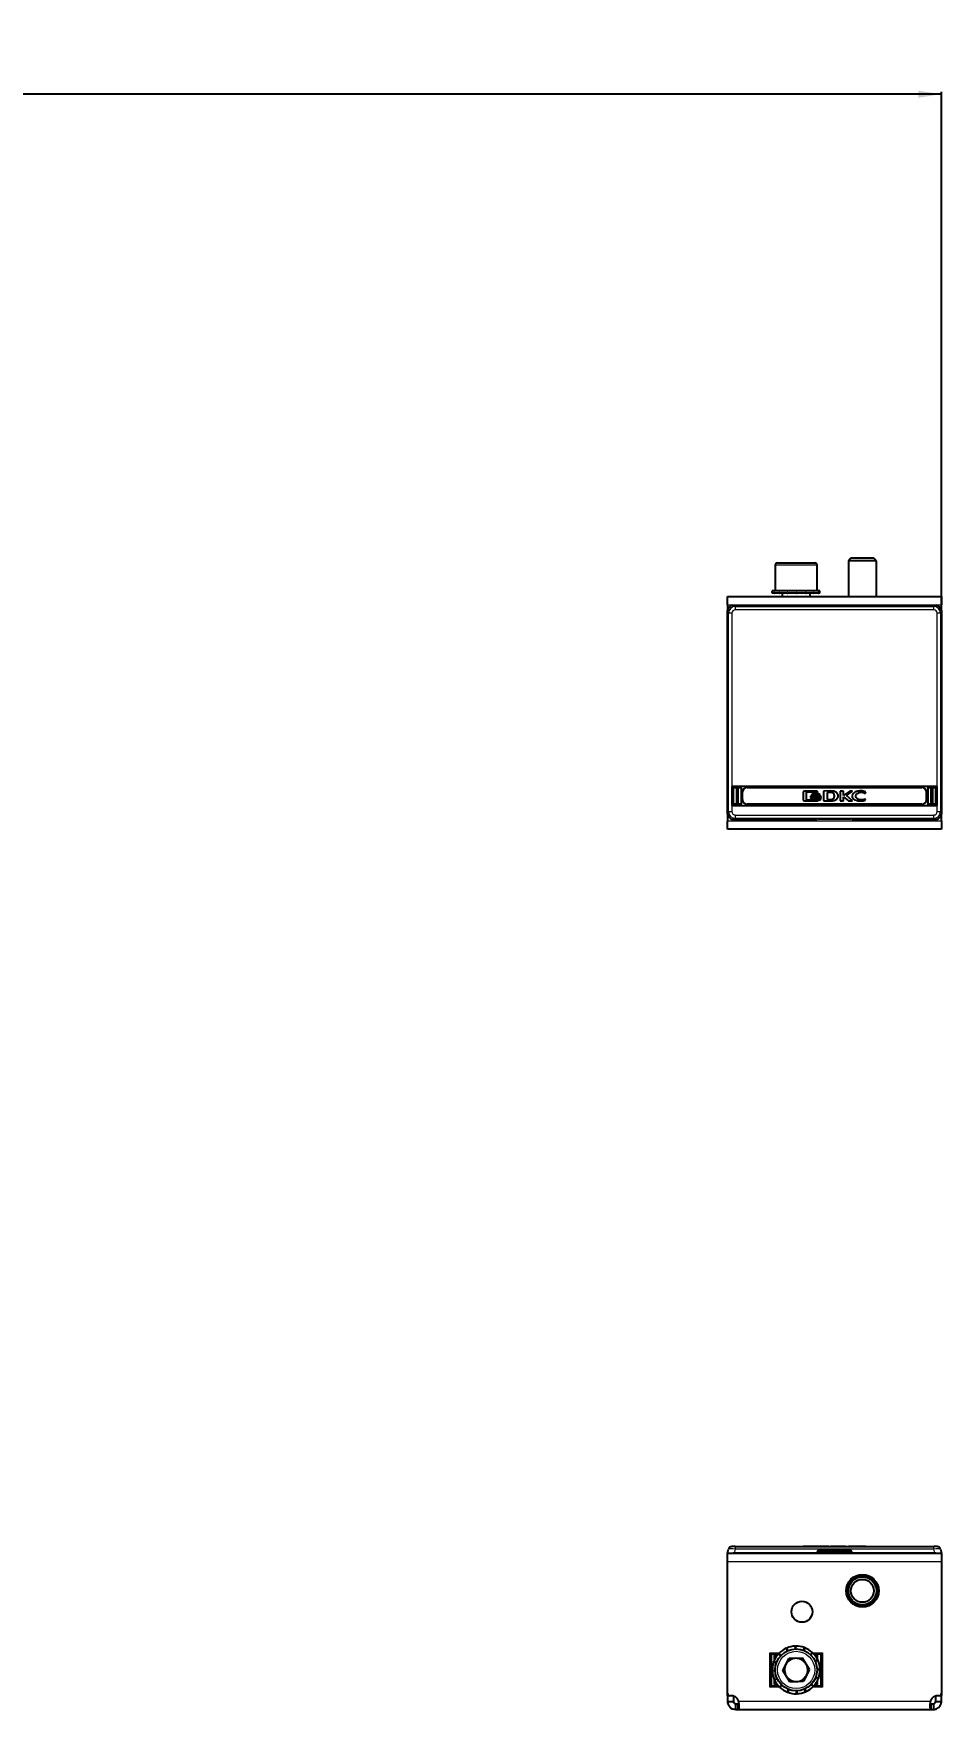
# Model space of a CAD drawing. Header units: millimetres. Extents: x -438 to 3468, y -870 to 660.
# Drawn here: x 406 to 797, y -183 to 537 of the extents above; entities that cross this region are included whole.
import ezdxf

# ---------------------------------------------------------------- set-up
doc = ezdxf.new("R2010")
doc.units = ezdxf.units.MM
doc.layers.add('FORMAT', color=7, linetype='Continuous')
doc.styles.add('SLDTEXTSTYLE0', font='TXT', dxfattribs={"width": 0.75})
doc.dimstyles.new('SLDDIMSTYLE0', dxfattribs={"dimtxt": 20, "dimasz": 10, "dimexe": 0, "dimexo": 0.0625, "dimgap": 5, "dimtad": 2, "dimdec": 1, "dimrnd": 1e-09, "dimzin": 12, "dimdsep": 46, "dimtxsty": 'SLDTEXTSTYLE0', "dimsah": 1, "dimcen": 0.09, "dimadec": 0, "dimazin": 3, "dimtfac": 1, "dimtofl": 0, "dimtmove": 0, "dimatfit": 3, "dimfxl": 0, "dimfrac": 2, "dimtolj": 1, "dimtzin": 12, "dimarcsym": 0})

# ---------------------------------------------------------------- blocks, each defined once
blk = doc.blocks.new('_D_3')
at = {"layer": 'FORMAT'}
for p, q in [((-203.42, 288.93), (-203.42, 511.86)), ((796.58, 288.93), (796.58, 511.86)), ((796.58, 510.86), (-203.42, 510.86))]:
    blk.add_line(p, q, dxfattribs=at)
for points in [[(-203.42, 510.86), (-193.42, 509.32), (-193.42, 512.4)], [(796.58, 510.86), (786.58, 512.4), (786.58, 509.32)]]:
    blk.add_solid(points, dxfattribs=at)
at = {"layer": 'FORMAT', "insert": (267.02, 536.64), "char_height": 20, "attachment_point": 1, "style": 'SLDTEXTSTYLE0'}
blk.add_mtext('1000', dxfattribs=at)

msp = doc.modelspace()

# ---------------------------------------------------------------- linework, layer by layer
at = {"color": 7, "linetype": 'Continuous', "lineweight": 25}
for p, q in [((757.65, 311.45), (756.58, 310.37)), ((756.58, 310.37), (756.58, 294.95)), ((768.58, 310.37), (756.58, 310.37)), ((767.5, 311.45), (757.65, 311.45)), ((768.58, 310.37), (767.5, 311.45)), ((768.58, 294.95), (768.58, 310.37)), ((725.08, 308.45), (725.08, 297.45)), ((726.08, 309.45), (734.52, 309.45)), ((734.52, 309.45), (742.08, 309.45)), ((743.08, 297.45), (743.08, 308.45)), ((723.83, 297.45), (723.83, 296.45)), ((723.83, 297.45), (723.83, 297.2)), ((724.65, 297.45), (723.83, 297.45)), ((723.83, 297.45), (723.83, 297.45)), ((723.83, 296.45), (723.83, 296.7)), ((724.65, 296.45), (723.83, 296.45)), ((723.83, 296.45), (723.83, 296.45)), ((724.65, 297.45), (724.75, 297.45)), ((724.65, 296.45), (724.75, 296.45)), ((724.75, 297.45), (724.75, 297.2)), ((726.9, 297.45), (724.75, 297.45)), ((724.75, 296.45), (724.75, 296.7)), ((726.9, 296.45), (724.75, 296.45)), ((726.9, 297.45), (727.08, 297.45)), ((726.9, 296.45), (727.08, 296.45)), ((727.08, 297.45), (727.08, 297.2)), ((730.25, 297.45), (727.08, 297.45)), ((727.08, 296.45), (727.08, 296.7)), ((730.25, 296.45), (727.08, 296.45)), ((728.08, 296.45), (728.08, 294.95)), ((730.25, 297.45), (730.48, 297.45)), ((730.25, 296.45), (730.48, 296.45)), ((730.48, 297.45), (730.48, 297.2)), ((734.18, 297.45), (730.48, 297.45)), ((730.48, 296.45), (730.48, 296.7)), ((734.18, 296.45), (730.48, 296.45)), ((734.18, 297.45), (734.26, 297.45)), ((734.18, 296.45), (734.34, 296.45)), ((734.34, 296.45), (734.43, 296.45)), ((734.38, 297.45), (734.43, 297.45)), ((734.43, 297.45), (734.43, 297.2)), ((738.09, 297.45), (734.43, 297.45)), ((734.43, 296.45), (734.43, 296.7)), ((738.09, 296.45), (734.43, 296.45)), ((738.09, 297.45), (738.32, 297.45)), ((738.09, 296.45), (738.32, 296.45)), ((738.32, 297.45), (738.32, 297.2)), ((741.4, 297.45), (738.32, 297.45)), ((738.32, 296.45), (738.32, 296.7)), ((741.4, 296.45), (738.32, 296.45)), ((740.08, 294.95), (740.08, 296.45)), ((741.4, 297.45), (741.57, 297.45)), ((741.4, 296.45), (741.57, 296.45)), ((741.57, 297.45), (741.57, 297.2)), ((743.59, 297.45), (741.57, 297.45)), ((741.57, 296.45), (741.57, 296.7)), ((743.59, 296.45), (741.57, 296.45)), ((743.59, 297.45), (743.68, 297.45)), ((743.59, 296.45), (743.68, 296.45)), ((743.68, 297.45), (743.68, 297.2)), ((744.33, 297.45), (743.68, 297.45)), ((743.68, 296.45), (743.68, 296.7)), ((744.33, 296.45), (743.68, 296.45)), ((744.33, 296.45), (744.33, 297.45)), ((704.58, 291.45), (704.58, 294.95)), ((704.58, 294.95), (796.58, 294.95)), ((704.58, 291.45), (704.58, 288.92)), ((704.58, 288.3), (704.58, 288.92)), ((704.58, 202.1), (704.58, 288.3)), ((706.85, 291.2), (707.48, 291.2)), ((707.48, 291.2), (743.08, 291.2)), ((743.08, 291.2), (743.08, 291.06)), ((743.58, 290.93), (757.58, 290.93)), ((758.08, 291.06), (758.08, 291.2)), ((758.08, 291.2), (793.68, 291.2)), ((793.68, 291.2), (794.3, 291.2)), ((796.58, 294.95), (796.58, 291.45)), ((796.58, 288.92), (796.58, 291.45)), ((796.58, 288.92), (796.58, 288.3)), ((796.58, 288.3), (796.58, 202.1)), ((794.68, 213.4), (706.48, 213.4)), ((706.48, 213.4), (706.48, 205.2)), ((706.98, 205.9), (706.98, 212.7)), ((707.18, 212.9), (708.28, 212.9)), ((708.48, 212.7), (708.48, 205.9)), ((708.98, 205.9), (708.98, 212.7)), ((709.18, 212.9), (710.28, 212.9)), ((710.48, 212.7), (710.48, 205.9)), ((710.98, 207.7), (710.98, 210.9)), ((712.98, 212.9), (788.18, 212.9)), ((737.15, 210.96), (737.15, 207.64)), ((742.83, 211.4), (737.59, 211.4)), ((738.56, 211.07), (742.74, 211.07)), ((738.56, 207.53), (738.56, 211.07)), ((740.3, 209.38), (740.3, 208.93)), ((742.74, 211.07), (742.74, 210.68)), ((742.74, 210.68), (743.26, 210.68)), ((743.26, 210.68), (743.26, 210.96)), ((744.75, 208.83), (744.75, 209.28)), ((748.72, 211.42), (745.9, 211.4)), ((745.9, 211.4), (745.9, 207.2)), ((748.52, 210.83), (747.48, 210.82)), ((747.48, 210.82), (747.48, 207.72)), ((753, 211.4), (753, 207.2)), ((754.49, 211.4), (753, 211.4)), ((754.49, 209.43), (754.49, 211.4)), ((757.16, 211.4), (754.49, 209.43)), ((754.51, 208.96), (756.52, 207.2)), ((754.51, 207.2), (754.51, 208.96)), ((755.76, 209.54), (758.29, 211.4)), ((758.35, 207.2), (755.76, 209.54)), ((758.29, 211.4), (757.16, 211.4)), ((763.56, 210.38), (763.75, 210.38)), ((763.75, 210.38), (764.01, 211.1)), ((790.18, 207.7), (790.18, 210.9)), ((790.68, 212.7), (790.68, 205.9)), ((790.88, 212.9), (791.98, 212.9)), ((792.18, 205.9), (792.18, 212.7)), ((792.68, 212.7), (792.68, 205.9)), ((792.88, 212.9), (793.98, 212.9)), ((794.18, 205.9), (794.18, 212.7)), ((794.68, 205.2), (794.68, 213.4)), ((704.58, 201.47), (704.58, 202.1)), ((706.48, 205.2), (794.68, 205.2)), ((708.28, 205.7), (707.18, 205.7)), ((710.28, 205.7), (709.18, 205.7)), ((788.18, 205.7), (712.98, 205.7)), ((737.59, 207.2), (742.83, 207.2)), ((741.02, 207.52), (738.56, 207.53)), ((740.3, 208.67), (740.3, 208.2)), ((744.75, 208.1), (744.75, 208.57)), ((745.9, 207.2), (748.58, 207.21)), ((747.48, 207.72), (748.43, 207.73)), ((748.58, 207.21), (748.59, 207.21)), ((748.59, 207.21), (748.61, 207.21)), ((753, 207.2), (754.51, 207.2)), ((756.52, 207.2), (758.35, 207.2)), ((763.74, 207.43), (763.93, 207.97)), ((763.93, 207.97), (763.77, 207.97)), ((791.98, 205.7), (790.88, 205.7)), ((793.98, 205.7), (792.88, 205.7)), ((796.58, 202.1), (796.58, 201.47)), ((704.58, 201.47), (704.58, 198.45)), ((704.58, 194.95), (704.58, 198.45)), ((796.58, 194.95), (704.58, 194.95)), ((707.48, 199.2), (706.85, 199.2)), ((743.08, 199.2), (707.48, 199.2)), ((743.08, 199.2), (743.08, 199.33)), ((743.58, 199.47), (757.58, 199.47)), ((758.08, 199.33), (758.08, 199.2)), ((793.68, 199.2), (758.08, 199.2)), ((794.3, 199.2), (793.68, 199.2)), ((796.58, 198.45), (796.58, 201.47)), ((796.58, 198.45), (796.58, 194.95)), ((704.58, -116.1), (705.03, -114.41)), ((707.93, -113.3), (706.48, -113.3)), ((707.93, -113.3), (793.23, -113.3)), ((737.15, -113.1), (737.15, -113.3)), ((742.81, -113.1), (742.87, -113.1)), ((742.87, -113.1), (742.87, -113.3)), ((742.87, -113.1), (744, -113.1)), ((757.58, -115.1), (743.58, -115.1)), ((744, -113.1), (744, -113.3)), ((744, -113.1), (746.66, -113.1)), ((746.66, -113.1), (746.66, -113.3)), ((746.66, -113.1), (748.15, -113.1)), ((748.15, -113.1), (748.15, -113.3)), ((748.96, -113.07), (748.96, -113.3)), ((752.43, -113.1), (755.26, -113.1)), ((755.26, -113.1), (755.26, -113.3)), ((756.4, -113.1), (756.4, -113.3)), ((756.66, -113.1), (756.66, -113.3)), ((757.89, -113.1), (757.89, -113.3)), ((758.33, -113.1), (763.57, -113.1)), ((764.01, -113.1), (764.01, -113.3)), ((794.68, -113.3), (793.23, -113.3)), ((796.13, -114.41), (796.58, -116.1)), ((704.58, -116.3), (704.58, -116.1)), ((704.58, -119.8), (704.58, -116.3)), ((796.58, -116.3), (704.58, -116.3)), ((704.58, -176.4), (704.58, -119.8)), ((743.08, -116.1), (707.48, -116.1)), ((743.08, -115.6), (743.08, -116.1)), ((743.08, -116.3), (743.08, -116.1)), ((758.08, -116.1), (758.08, -115.6)), ((793.68, -116.1), (758.08, -116.1)), ((758.08, -116.3), (758.08, -116.1)), ((796.58, -116.1), (796.58, -116.3)), ((796.58, -116.3), (796.58, -119.8)), ((796.58, -119.8), (796.58, -176.4)), ((730.32, -158.12), (729.79, -156.99)), ((730.02, -156.88), (730.43, -158.07)), ((733.73, -157.3), (733.68, -156.05)), ((733.93, -156.05), (733.86, -157.3)), ((737.2, -157.86), (737.63, -156.68)), ((737.87, -156.77), (737.32, -157.9)), ((722.73, -158.95), (723.08, -159.3)), ((723.08, -173.3), (723.08, -159.3)), ((723.08, -159.3), (726.59, -159.3)), ((723.08, -159.3), (723.43, -159.65)), ((725.64, -163.18), (724.46, -162.74)), ((724.55, -162.51), (725.68, -163.06)), ((724.83, -161.88), (724.83, -160)), ((725.99, -160), (724.83, -160)), ((727.47, -160.18), (726.56, -159.33)), ((726.73, -159.15), (727.56, -160.09)), ((727.08, -159.55), (727.08, -159.82)), ((728.31, -166.54), (730.98, -161.42)), ((736.75, -161.18), (730.98, -161.42)), ((739.85, -166.05), (736.75, -161.18)), ((740.19, -159.69), (741.04, -158.77)), ((741.22, -158.95), (740.28, -159.78)), ((745.08, -159.3), (741.57, -159.3)), ((743.33, -160), (742.16, -160)), ((742.25, -162.53), (743.39, -162.01)), ((743.49, -162.24), (742.31, -162.65)), ((743.33, -161.88), (743.33, -160)), ((744.73, -159.65), (745.08, -159.3)), ((745.08, -159.3), (745.43, -158.95)), ((745.08, -173.3), (745.08, -159.3)), ((723.83, -166.44), (725.08, -166.52)), ((725.09, -166.64), (723.84, -166.69)), ((724.67, -170.35), (725.85, -169.94)), ((725.9, -170.06), (724.77, -170.58)), ((724.83, -172.6), (724.83, -170.71)), ((724.83, -172.6), (725.99, -172.6)), ((726.93, -173.65), (727.87, -172.82)), ((731.41, -171.41), (728.31, -166.54)), ((731.41, -171.41), (737.17, -171.17)), ((739.85, -166.05), (737.17, -171.17)), ((741.43, -173.44), (740.6, -172.5)), ((740.68, -172.41), (741.6, -173.26)), ((741.08, -173.05), (741.08, -172.78)), ((742.16, -172.6), (743.33, -172.6)), ((743.6, -170.08), (742.48, -169.54)), ((742.52, -169.42), (743.69, -169.85)), ((743.07, -165.95), (744.32, -165.9)), ((744.33, -166.15), (743.08, -166.08)), ((743.33, -172.6), (743.33, -170.71)), ((704.58, -177.29), (704.58, -176.4)), ((704.58, -177.29), (704.58, -179.8)), ((704.58, -179.8), (707.08, -179.8)), ((707.08, -177.51), (707.08, -179.8)), ((722.73, -173.65), (723.08, -173.3)), ((723.08, -173.3), (723.43, -172.95)), ((726.59, -173.3), (723.08, -173.3)), ((727.96, -172.9), (727.12, -173.82)), ((730.29, -175.82), (730.84, -174.69)), ((730.96, -174.74), (730.52, -175.91)), ((734.22, -176.55), (734.3, -175.29)), ((734.43, -175.29), (734.47, -176.54)), ((738.14, -175.71), (737.73, -174.52)), ((737.84, -174.47), (738.36, -175.61)), ((741.57, -173.3), (745.08, -173.3)), ((744.73, -172.95), (745.08, -173.3)), ((745.08, -173.3), (745.43, -173.65)), ((794.08, -179.8), (794.08, -177.51)), ((794.08, -179.8), (796.58, -179.8)), ((796.58, -176.4), (796.58, -177.29)), ((796.58, -179.8), (796.58, -177.29)), ((708.08, -183.3), (708.08, -180.8)), ((708.08, -180.8), (709.17, -180.8)), ((708.08, -183.3), (709.17, -183.3)), ((709.17, -183.3), (709.17, -180.8)), ((709.17, -183.3), (791.99, -183.3)), ((791.99, -180.8), (791.99, -183.3)), ((791.99, -180.8), (793.08, -180.8)), ((791.99, -183.3), (793.08, -183.3)), ((793.08, -180.8), (793.08, -183.3))]:
    msp.add_line(p, q, dxfattribs=at)
at = {"color": 8, "linetype": 'Continuous', "lineweight": 18}
for p, q in [((734.57, 308.45), (725.08, 308.45)), ((743.08, 308.45), (734.57, 308.45)), ((704.58, 291.45), (796.58, 291.45)), ((705.03, 287.85), (704.58, 288.3)), ((707.48, 291.2), (707.93, 290.74)), ((707.93, 290.74), (707.93, 289.3)), ((707.93, 290.74), (793.23, 290.74)), ((793.23, 289.3), (707.93, 289.3)), ((793.23, 290.74), (793.68, 291.2)), ((793.23, 289.3), (793.23, 290.74)), ((796.58, 288.3), (796.13, 287.85)), ((706.48, 287.85), (705.03, 287.85)), ((705.03, 202.55), (705.03, 287.85)), ((706.48, 287.85), (706.48, 213.4)), ((794.68, 213.4), (794.68, 287.85)), ((796.13, 287.85), (794.68, 287.85)), ((796.13, 287.85), (796.13, 202.55)), ((706.98, 205.9), (706.98, 212.7)), ((706.98, 212.7), (707.08, 212.7)), ((706.98, 212.7), (706.98, 212.7)), ((707.08, 212.7), (707.08, 205.9)), ((707.18, 212.8), (707.18, 212.9)), ((707.18, 212.9), (708.28, 212.9)), ((707.18, 212.9), (707.18, 212.9)), ((708.28, 212.8), (707.18, 212.8)), ((708.28, 212.8), (708.28, 212.9)), ((708.28, 212.9), (708.28, 212.9)), ((708.38, 205.9), (708.38, 212.7)), ((708.38, 212.7), (708.48, 212.7)), ((708.48, 212.7), (708.48, 205.9)), ((708.48, 212.7), (708.48, 212.7)), ((708.98, 212.7), (709.08, 212.7)), ((708.98, 205.9), (708.98, 212.7)), ((708.98, 212.7), (708.98, 212.7)), ((709.08, 212.7), (709.08, 205.9)), ((709.18, 212.8), (709.18, 212.9)), ((709.18, 212.9), (710.28, 212.9)), ((709.18, 212.9), (709.18, 212.9)), ((710.28, 212.8), (709.18, 212.8)), ((710.28, 212.8), (710.28, 212.9)), ((710.28, 212.9), (710.28, 212.9)), ((710.38, 205.9), (710.38, 212.7)), ((710.38, 212.7), (710.48, 212.7)), ((710.48, 212.7), (710.48, 205.9)), ((710.48, 212.7), (710.48, 212.7)), ((710.98, 207.7), (710.98, 210.9)), ((711.08, 210.9), (710.98, 210.9)), ((710.98, 210.9), (710.98, 210.9)), ((711.08, 210.9), (711.08, 207.7)), ((712.98, 212.9), (788.18, 212.9)), ((712.98, 212.8), (712.98, 212.9)), ((712.98, 212.9), (712.98, 212.9)), ((788.18, 212.8), (712.98, 212.8)), ((788.18, 212.9), (788.18, 212.8)), ((788.18, 212.9), (788.18, 212.9)), ((790.08, 207.7), (790.08, 210.9)), ((790.18, 210.9), (790.08, 210.9)), ((790.18, 210.9), (790.18, 207.7)), ((790.18, 210.9), (790.18, 210.9)), ((790.68, 212.7), (790.78, 212.7)), ((790.68, 205.9), (790.68, 212.7)), ((790.68, 212.7), (790.68, 212.7)), ((790.78, 212.7), (790.78, 205.9)), ((790.88, 212.9), (790.88, 212.8)), ((790.88, 212.9), (791.98, 212.9)), ((790.88, 212.9), (790.88, 212.9)), ((791.98, 212.8), (790.88, 212.8)), ((791.98, 212.9), (791.98, 212.8)), ((791.98, 212.9), (791.98, 212.9)), ((792.08, 205.9), (792.08, 212.7)), ((792.08, 212.7), (792.18, 212.7)), ((792.18, 212.7), (792.18, 205.9)), ((792.18, 212.7), (792.18, 212.7)), ((792.68, 205.9), (792.68, 212.7)), ((792.78, 212.7), (792.68, 212.7)), ((792.68, 212.7), (792.68, 212.7)), ((792.78, 212.7), (792.78, 205.9)), ((792.88, 212.8), (792.88, 212.9)), ((792.88, 212.9), (793.98, 212.9)), ((792.88, 212.9), (792.88, 212.9)), ((793.98, 212.8), (792.88, 212.8)), ((793.98, 212.8), (793.98, 212.9)), ((793.98, 212.9), (793.98, 212.9)), ((794.08, 205.9), (794.08, 212.7)), ((794.18, 212.7), (794.08, 212.7)), ((794.18, 212.7), (794.18, 205.9)), ((794.18, 212.7), (794.18, 212.7)), ((704.58, 202.1), (705.03, 202.55)), ((705.03, 202.55), (706.48, 202.55)), ((706.48, 205.2), (706.48, 202.55)), ((706.98, 205.9), (707.08, 205.9)), ((706.98, 205.9), (706.98, 205.9)), ((707.18, 205.8), (708.28, 205.8)), ((707.18, 205.7), (707.18, 205.8)), ((708.28, 205.7), (707.18, 205.7)), ((707.18, 205.7), (707.18, 205.7)), ((708.28, 205.7), (708.28, 205.8)), ((708.28, 205.7), (708.28, 205.7)), ((708.38, 205.9), (708.48, 205.9)), ((708.48, 205.9), (708.48, 205.9)), ((708.98, 205.9), (709.08, 205.9)), ((708.98, 205.9), (708.98, 205.9)), ((709.18, 205.8), (710.28, 205.8)), ((709.18, 205.7), (709.18, 205.8)), ((710.28, 205.7), (709.18, 205.7)), ((709.18, 205.7), (709.18, 205.7)), ((710.28, 205.7), (710.28, 205.8)), ((710.28, 205.7), (710.28, 205.7)), ((710.38, 205.9), (710.48, 205.9)), ((710.48, 205.9), (710.48, 205.9)), ((711.08, 207.7), (710.98, 207.7)), ((710.98, 207.7), (710.98, 207.7)), ((712.98, 205.8), (788.18, 205.8)), ((712.98, 205.8), (712.98, 205.7)), ((788.18, 205.7), (712.98, 205.7)), ((712.98, 205.7), (712.98, 205.7)), ((788.18, 205.7), (788.18, 205.8)), ((788.18, 205.7), (788.18, 205.7)), ((790.18, 207.7), (790.08, 207.7)), ((790.18, 207.7), (790.18, 207.7)), ((790.68, 205.9), (790.78, 205.9)), ((790.68, 205.9), (790.68, 205.9)), ((790.88, 205.8), (791.98, 205.8)), ((790.88, 205.8), (790.88, 205.7)), ((791.98, 205.7), (790.88, 205.7)), ((790.88, 205.7), (790.88, 205.7)), ((791.98, 205.8), (791.98, 205.7)), ((791.98, 205.7), (791.98, 205.7)), ((792.08, 205.9), (792.18, 205.9)), ((792.18, 205.9), (792.18, 205.9)), ((792.78, 205.9), (792.68, 205.9)), ((792.68, 205.9), (792.68, 205.9)), ((792.88, 205.7), (792.88, 205.8)), ((792.88, 205.8), (793.98, 205.8)), ((793.98, 205.7), (792.88, 205.7)), ((792.88, 205.7), (792.88, 205.7)), ((793.98, 205.7), (793.98, 205.8)), ((793.98, 205.7), (793.98, 205.7)), ((794.18, 205.9), (794.08, 205.9)), ((794.18, 205.9), (794.18, 205.9)), ((794.68, 202.55), (794.68, 205.2)), ((794.68, 202.55), (796.13, 202.55)), ((796.13, 202.55), (796.58, 202.1)), ((796.58, 198.45), (704.58, 198.45)), ((707.93, 199.65), (707.48, 199.2)), ((707.93, 201.1), (793.23, 201.1)), ((707.93, 201.1), (707.93, 199.65)), ((793.23, 199.65), (707.93, 199.65)), ((793.23, 199.65), (793.23, 201.1)), ((793.68, 199.2), (793.23, 199.65)), ((707.93, -114.41), (707.48, -116.1)), ((707.93, -113.3), (707.93, -114.41)), ((793.23, -114.41), (707.93, -114.41)), ((739.26, -113.1), (739.26, -113.3)), ((743.58, -115.6), (743.58, -115.1)), ((750.07, -113.1), (750.07, -113.3)), ((752.43, -113.1), (752.43, -113.3)), ((757.58, -115.6), (757.58, -115.1)), ((758.33, -113.1), (758.33, -113.3)), ((763.57, -113.1), (763.57, -113.3)), ((793.23, -114.41), (793.23, -113.3)), ((793.68, -116.1), (793.23, -114.41)), ((796.58, -119.8), (704.58, -119.8)), ((743.58, -115.6), (743.08, -115.6)), ((743.58, -115.6), (743.58, -116.3)), ((757.58, -115.6), (743.58, -115.6)), ((757.58, -116.3), (757.58, -115.6)), ((757.58, -115.6), (758.08, -115.6)), ((722.73, -173.65), (722.73, -158.95)), ((722.73, -158.95), (726.93, -158.95)), ((726.28, -159.65), (723.43, -159.65)), ((723.43, -159.65), (723.43, -172.95)), ((740.88, -158.95), (741.22, -158.95)), ((741.22, -158.95), (745.43, -158.95)), ((744.73, -159.65), (741.88, -159.65)), ((744.73, -172.95), (744.73, -159.65)), ((745.43, -158.95), (745.43, -173.65)), ((705.14, -177.29), (704.58, -177.29)), ((791.75, -179.8), (709.41, -179.8)), ((726.93, -173.65), (722.73, -173.65)), ((723.43, -172.95), (726.28, -172.95)), ((727.27, -173.65), (726.93, -173.65)), ((745.43, -173.65), (741.22, -173.65)), ((741.88, -172.95), (744.73, -172.95)), ((796.58, -177.29), (796.02, -177.29))]:
    msp.add_line(p, q, dxfattribs=at)
at = {"color": 7, "linetype": 'Continuous', "lineweight": 25}
for centre, radius in [((762.58, -132.3), 7), ((762.58, -132.3), 6.5), ((762.58, -132.3), 6), ((762.58, -132.3), 4.93), ((736.58, -141.3), 4.5), ((734.08, -166.3), 9)]:
    msp.add_circle(centre, radius, dxfattribs=at)
at = {"color": 8, "linetype": 'Continuous', "lineweight": 18}
for centre, radius in [((762.58, -132.3), 6.25), ((734.08, -166.3), 8)]:
    msp.add_circle(centre, radius, dxfattribs=at)
at = {"color": 7, "linetype": 'Continuous', "lineweight": 25}
for centre, radius, start, end in [((726.08, 308.45), 1, 90, 180), ((742.08, 308.45), 1, 0, 90), ((707.18, 212.7), 0.2, 90, 180), ((708.28, 212.7), 0.2, 360, 90), ((709.18, 212.7), 0.2, 90, 180), ((710.28, 212.7), 0.2, 360, 90), ((712.98, 210.9), 2, 90, 180), ((788.18, 210.9), 2, 0, 90), ((790.88, 212.7), 0.2, 90, 180), ((791.98, 212.7), 0.2, 0, 90), ((792.88, 212.7), 0.2, 90, 180), ((793.98, 212.7), 0.2, 0, 90), ((707.18, 205.9), 0.2, 180, 270), ((708.28, 205.9), 0.2, 270, 360), ((709.18, 205.9), 0.2, 180, 270), ((710.28, 205.9), 0.2, 270, 360), ((712.98, 207.7), 2, 180, 270), ((788.18, 207.7), 2, 270, 0), ((790.88, 205.9), 0.2, 180, 270), ((791.98, 205.9), 0.2, 270, 0), ((792.88, 205.9), 0.2, 180, 270), ((793.98, 205.9), 0.2, 270, 0), ((706.48, -114.8), 1.5, 90, 165), ((743.58, -115.6), 0.5, 90, 180), ((757.58, -115.6), 0.5, 0, 90), ((794.68, -114.8), 1.5, 15, 90), ((734.08, -166.3), 10.25, 114.71037, 135.81447), ((734.08, -166.3), 10.25, 92.21037, 113.31447), ((734.08, -166.3), 10.25, 69.71037, 90.81447), ((734.08, -166.3), 10.25, 47.21037, 68.31447), ((734.08, -166.3), 10.25, 159.71037, 180.81447), ((734.08, -166.3), 10.25, 137.21037, 158.31447), ((734.08, -166.3), 5, 152.43345, 212.43345), ((734.08, -166.3), 5, 92.43345, 152.43345), ((734.08, -166.3), 5, 32.43345, 92.43345), ((734.08, -166.3), 5, 332.43345, 32.43345), ((734.08, -166.3), 10.25, 24.71037, 45.81447), ((734.08, -166.3), 10.25, 2.21037, 23.31447), ((734.08, -166.3), 10.25, 182.21037, 203.31447), ((734.08, -166.3), 10.25, 204.71037, 225.81447), ((734.08, -166.3), 5, 212.43345, 272.43345), ((734.08, -166.3), 5, 272.43345, 332.43345), ((734.08, -166.3), 10.25, 317.21037, 338.31447), ((734.08, -166.3), 10.25, 339.71037, 0.81447), ((705.58, -176.4), 1, 180, 276.37937), ((706.08, -180.87), 3.5, 17.82529, 96.37937), ((734.08, -166.3), 10.25, 227.21037, 248.31447), ((734.08, -166.3), 10.25, 249.71037, 270.81447), ((734.08, -166.3), 10.25, 272.21037, 293.31447), ((734.08, -166.3), 10.25, 294.71037, 315.81447), ((795.08, -180.87), 3.5, 83.62063, 162.17471), ((795.58, -176.4), 1, 263.62063, 0)]:
    msp.add_arc(centre, radius, start, end, dxfattribs=at)
at = {"color": 8, "linetype": 'Continuous', "lineweight": 18}
for centre, radius, start, end in [((707.18, 212.7), 0.198, 90, 180), ((707.18, 212.7), 0.0982, 90, 180), ((708.28, 212.7), 0.198, 360, 90), ((708.28, 212.7), 0.0982, 0, 90), ((709.18, 212.7), 0.198, 90, 180), ((709.18, 212.7), 0.0982, 90, 180), ((710.28, 212.7), 0.198, 360, 90), ((710.28, 212.7), 0.0982, 360, 90), ((712.98, 210.9), 2, 90, 180), ((712.98, 210.9), 1.9, 90, 180), ((788.18, 210.9), 2, 0, 90), ((788.18, 210.9), 1.9, 0, 90), ((790.88, 212.7), 0.198, 90, 180), ((790.88, 212.7), 0.0982, 90, 180), ((791.98, 212.7), 0.198, 0, 90), ((791.98, 212.7), 0.0982, 0, 90), ((792.88, 212.7), 0.198, 90, 180), ((792.88, 212.7), 0.0982, 90, 180), ((793.98, 212.7), 0.198, 0, 90), ((793.98, 212.7), 0.0982, 0, 90), ((707.18, 205.9), 0.198, 180, 270), ((707.18, 205.9), 0.0982, 180, 270), ((708.28, 205.9), 0.0982, 270, 360), ((708.28, 205.9), 0.198, 270, 360), ((709.18, 205.9), 0.198, 180, 270), ((709.18, 205.9), 0.0982, 180, 270), ((710.28, 205.9), 0.0982, 270, 360), ((710.28, 205.9), 0.198, 270, 360), ((712.98, 207.7), 2, 180, 270), ((712.98, 207.7), 1.9, 180, 270), ((788.18, 207.7), 1.9, 270, 0), ((788.18, 207.7), 2, 270, 0), ((790.88, 205.9), 0.198, 180, 270), ((790.88, 205.9), 0.0982, 180, 270), ((791.98, 205.9), 0.0982, 270, 0), ((791.98, 205.9), 0.198, 270, 0), ((792.88, 205.9), 0.198, 180, 270), ((792.88, 205.9), 0.0982, 180, 270), ((793.98, 205.9), 0.0982, 270, 0), ((793.98, 205.9), 0.198, 270, 0)]:
    msp.add_arc(centre, radius, start, end, dxfattribs=at)
at = {"color": 7, "linetype": 'Continuous', "lineweight": 25}
for centre, major_axis, ratio, start_param, end_param in [((707.63, 288.15), (2.27, -2.27), 0.935113, 2.575748, 3.707437), ((743.58, 291.06), (0.5, 0), 0.267949, 3.141593, 4.712389), ((757.58, 291.06), (0.5, 0), 0.267949, 4.712389, 6.283185), ((793.53, 288.15), (-2.27, -2.27), 0.935113, 2.575748, 3.707437), ((707.63, 202.25), (2.27, 2.27), 0.935113, 2.575748, 3.707437), ((743.58, 199.33), (0.5, 0), 0.267949, 1.570796, 3.141593), ((757.58, 199.33), (0.5, 0), 0.267949, 0, 1.570796), ((793.53, 202.25), (-2.27, 2.27), 0.935113, 2.575748, 3.707437), ((704.58, -127.69), (3.1, 11.57), 0.250563, 0.067037, 0.253072), ((796.58, -127.69), (-3.1, 11.57), 0.250563, 6.030113, 6.216148)]:
    msp.add_ellipse(centre, major_axis=major_axis, ratio=ratio, start_param=start_param, end_param=end_param, dxfattribs=at)
at = {"color": 8, "linetype": 'Continuous', "lineweight": 18}
for centre, major_axis, ratio, start_param, end_param in [((708.03, 287.74), (2.13, -2.13), 0.997754, 2.389713, 3.893472), ((708.03, 287.74), (1.13, -1.13), 0.935113, 2.389713, 3.893472), ((793.12, 287.74), (2.13, 2.13), 0.997754, 5.531306, 7.035065), ((793.12, 287.74), (-1.13, -1.13), 0.935113, 2.389713, 3.893472), ((708.03, 202.65), (2.13, 2.13), 0.997754, 2.389713, 3.893472), ((708.03, 202.65), (1.13, 1.13), 0.935113, 2.389713, 3.893472), ((793.12, 202.65), (-1.13, 1.13), 0.935113, 2.389713, 3.893472), ((793.12, 202.65), (-2.13, 2.13), 0.997754, 2.389713, 3.893472), ((708.03, -114.8), (3, -0.38), 0.123038, 1.621093, 3.124852), ((793.12, -114.8), (3, 0.38), 0.123038, 0.016741, 1.520499)]:
    msp.add_ellipse(centre, major_axis=major_axis, ratio=ratio, start_param=start_param, end_param=end_param, dxfattribs=at)
at = {"color": 7, "linetype": 'Continuous', "lineweight": 25}
for points, knots in [([(723.83, 297.2), (723.83, 297.24), (723.83, 297.3), (723.83, 297.38), (723.83, 297.43), (723.83, 297.45)], [0, 0, 0, 0, 0.499981, 0.749988, 1, 1, 1, 1]), ([(723.83, 296.45), (723.83, 296.47), (723.83, 296.51), (723.83, 296.59), (723.83, 296.66), (723.83, 296.7)], [0, 0, 0, 0, 0.25014, 0.50028, 1, 1, 1, 1]), ([(724.75, 297.2), (724.73, 297.24), (724.7, 297.3), (724.67, 297.38), (724.66, 297.43), (724.65, 297.45)], [0, 0, 0, 0, 0.499981, 0.749988, 1, 1, 1, 1]), ([(724.65, 296.45), (724.66, 296.47), (724.67, 296.51), (724.7, 296.59), (724.73, 296.66), (724.75, 296.7)], [0, 0, 0, 0, 0.25014, 0.50028, 1, 1, 1, 1]), ([(727.08, 297.2), (727.05, 297.24), (727.01, 297.3), (726.95, 297.38), (726.92, 297.43), (726.9, 297.45)], [0, 0, 0, 0, 0.499981, 0.749988, 1, 1, 1, 1]), ([(726.9, 296.45), (726.92, 296.47), (726.95, 296.51), (727.01, 296.59), (727.05, 296.66), (727.08, 296.7)], [0, 0, 0, 0, 0.25014, 0.50028, 1, 1, 1, 1]), ([(730.48, 297.2), (730.44, 297.24), (730.38, 297.3), (730.31, 297.38), (730.27, 297.43), (730.25, 297.45)], [0, 0, 0, 0, 0.4999808, 0.7499881, 1, 1, 1, 1]), ([(730.25, 296.45), (730.27, 296.47), (730.31, 296.51), (730.38, 296.59), (730.44, 296.66), (730.48, 296.7)], [0, 0, 0, 0, 0.25014, 0.50028, 1, 1, 1, 1]), ([(734.43, 297.2), (734.39, 297.24), (734.32, 297.3), (734.24, 297.38), (734.2, 297.43), (734.18, 297.45)], [0, 0, 0, 0, 0.499981, 0.749988, 1, 1, 1, 1]), ([(734.18, 296.45), (734.2, 296.47), (734.24, 296.51), (734.32, 296.59), (734.39, 296.66), (734.43, 296.7)], [0, 0, 0, 0, 0.25014, 0.50028, 1, 1, 1, 1]), ([(734.43, 297.2), (734.41, 297.27), (734.38, 297.4), (734.35, 297.43), (734.34, 297.45)], [0, 0, 0, 0, 0.561794, 1, 1, 1, 1]), ([(734.43, 296.7), (734.41, 296.62), (734.38, 296.49), (734.35, 296.46), (734.34, 296.45)], [0, 0, 0, 0, 0.561794, 1, 1, 1, 1]), ([(738.32, 297.2), (738.28, 297.24), (738.23, 297.3), (738.15, 297.38), (738.11, 297.43), (738.09, 297.45)], [0, 0, 0, 0, 0.499981, 0.749988, 1, 1, 1, 1]), ([(738.09, 296.45), (738.11, 296.47), (738.15, 296.51), (738.23, 296.59), (738.28, 296.66), (738.32, 296.7)], [0, 0, 0, 0, 0.25014, 0.50028, 1, 1, 1, 1]), ([(741.57, 297.2), (741.54, 297.24), (741.5, 297.3), (741.44, 297.38), (741.41, 297.43), (741.4, 297.45)], [0, 0, 0, 0, 0.4999808, 0.7499881, 1, 1, 1, 1]), ([(741.4, 296.45), (741.41, 296.47), (741.44, 296.51), (741.5, 296.59), (741.54, 296.66), (741.57, 296.7)], [0, 0, 0, 0, 0.25014, 0.50028, 1, 1, 1, 1]), ([(743.68, 297.2), (743.66, 297.24), (743.64, 297.3), (743.61, 297.38), (743.59, 297.43), (743.59, 297.45)], [0, 0, 0, 0, 0.499981, 0.749988, 1, 1, 1, 1]), ([(743.59, 296.45), (743.59, 296.47), (743.61, 296.51), (743.64, 296.59), (743.66, 296.66), (743.68, 296.7)], [0, 0, 0, 0, 0.25014, 0.50028, 1, 1, 1, 1]), ([(737.59, 211.4), (737.52, 211.39), (737.39, 211.37), (737.25, 211.26), (737.17, 211.11), (737.16, 211.01), (737.15, 210.96)], [0, 0, 0, 0, 0.281303, 0.555629, 0.773878, 1, 1, 1, 1]), ([(742.55, 208.38), (742.26, 208.4), (741.7, 208.43), (741.02, 208.67), (740.53, 208.98), (740.37, 209.26), (740.3, 209.38)], [0, 0, 0, 0, 0.341641, 0.638783, 0.834973, 1, 1, 1, 1]), ([(740.3, 208.93), (740.36, 208.83), (740.48, 208.6), (740.82, 208.34), (741.49, 208.02), (742.1, 207.97), (742.55, 207.93)], [0, 0, 0, 0, 0.13872, 0.298957, 0.48357, 1, 1, 1, 1]), ([(742.55, 210.45), (742.3, 210.43), (741.83, 210.4), (741.25, 210.17), (740.83, 209.88), (740.68, 209.63), (740.61, 209.51)], [0, 0, 0, 0, 0.32886, 0.621368, 0.822445, 1, 1, 1, 1]), ([(740.61, 209.51), (740.63, 209.48), (740.65, 209.42), (740.69, 209.36), (740.71, 209.34)], [0, 0, 0, 0, 0.556647, 1, 1, 1, 1]), ([(740.71, 209.34), (740.81, 209.46), (741.05, 209.72), (741.68, 210.03), (742.21, 210.07), (742.55, 210.1)], [0, 0, 0, 0, 0.235625, 0.507433, 1, 1, 1, 1]), ([(742.55, 209.9), (742.16, 209.86), (741.63, 209.81), (741.05, 209.5), (740.87, 209.32), (740.78, 209.24)], [0, 0, 0, 0, 0.607099, 0.813781, 1, 1, 1, 1]), ([(740.78, 209.24), (740.81, 209.21), (740.87, 209.15), (740.94, 209.1), (740.97, 209.07)], [0, 0, 0, 0, 0.548878, 1, 1, 1, 1]), ([(740.97, 209.07), (741.22, 209.23), (741.71, 209.52), (742.28, 209.55), (742.55, 209.56)], [0, 0, 0, 0, 0.521089, 1, 1, 1, 1]), ([(742.55, 209.34), (742.25, 209.33), (741.75, 209.29), (741.31, 209.07), (741.13, 208.97)], [0, 0, 0, 0, 0.5915708, 1, 1, 1, 1]), ([(741.13, 208.97), (741.19, 208.94), (741.31, 208.88), (741.44, 208.84), (741.5, 208.82)], [0, 0, 0, 0, 0.541848, 1, 1, 1, 1]), ([(741.5, 208.82), (741.69, 208.88), (742.03, 208.98), (742.39, 209), (742.55, 209)], [0, 0, 0, 0, 0.540329, 1, 1, 1, 1]), ([(744.5, 209.48), (744.45, 209.58), (744.34, 209.8), (744.04, 210.04), (743.47, 210.36), (742.94, 210.41), (742.55, 210.45)], [0, 0, 0, 0, 0.149079, 0.314363, 0.498773, 1, 1, 1, 1]), ([(742.55, 210.1), (742.78, 210.09), (743.2, 210.07), (743.74, 209.88), (744.16, 209.63), (744.33, 209.42), (744.41, 209.32)], [0, 0, 0, 0, 0.322978, 0.614423, 0.818337, 1, 1, 1, 1]), ([(744.32, 209.23), (744.21, 209.34), (743.97, 209.57), (743.36, 209.83), (742.87, 209.88), (742.55, 209.9)], [0, 0, 0, 0, 0.2395414, 0.512395, 1, 1, 1, 1]), ([(742.55, 209.56), (742.89, 209.54), (743.46, 209.5), (743.94, 209.2), (744.14, 209.07)], [0, 0, 0, 0, 0.598426, 1, 1, 1, 1]), ([(743.97, 208.97), (743.73, 209.09), (743.28, 209.31), (742.79, 209.33), (742.55, 209.34)], [0, 0, 0, 0, 0.528395, 1, 1, 1, 1]), ([(744.75, 209.28), (744.69, 209.18), (744.54, 208.98), (744.2, 208.75), (743.55, 208.46), (742.97, 208.41), (742.55, 208.38)], [0, 0, 0, 0, 0.141525, 0.3043294, 0.4895621, 1, 1, 1, 1]), ([(742.55, 209), (742.76, 208.99), (743.11, 208.98), (743.45, 208.87), (743.59, 208.82)], [0, 0, 0, 0, 0.579402, 1, 1, 1, 1]), ([(743.26, 210.96), (743.26, 211.02), (743.24, 211.15), (743.12, 211.3), (742.98, 211.38), (742.88, 211.39), (742.83, 211.4)], [0, 0, 0, 0, 0.285248, 0.560563, 0.777151, 1, 1, 1, 1]), ([(743.59, 208.82), (743.67, 208.84), (743.8, 208.89), (743.92, 208.95), (743.97, 208.97)], [0, 0, 0, 0, 0.5753959, 1, 1, 1, 1]), ([(744.14, 209.07), (744.17, 209.1), (744.24, 209.15), (744.3, 209.21), (744.32, 209.23)], [0, 0, 0, 0, 0.569699, 1, 1, 1, 1]), ([(744.41, 209.32), (744.43, 209.35), (744.46, 209.4), (744.49, 209.45), (744.5, 209.48)], [0, 0, 0, 0, 0.564632, 1, 1, 1, 1]), ([(748.43, 207.73), (748.7, 207.74), (749.21, 207.75), (749.83, 207.9), (750.19, 208.18), (750.38, 208.47), (750.5, 208.85), (750.51, 209.14), (750.52, 209.3)], [0, 0, 0, 0, 0.274676, 0.503042, 0.607381, 0.716579, 0.843412, 1, 1, 1, 1]), ([(749.17, 210.78), (749.04, 210.79), (748.82, 210.82), (748.61, 210.83), (748.52, 210.83)], [0, 0, 0, 0, 0.586635, 1, 1, 1, 1]), ([(751.09, 210.98), (750.93, 211.05), (750.57, 211.22), (749.77, 211.38), (749.14, 211.4), (748.72, 211.42)], [0, 0, 0, 0, 0.2167419, 0.4896426, 1, 1, 1, 1]), ([(750.52, 209.3), (750.51, 209.44), (750.51, 209.68), (750.44, 210), (750.31, 210.26), (750.08, 210.5), (749.68, 210.67), (749.35, 210.74), (749.17, 210.78)], [0, 0, 0, 0, 0.176808, 0.319231, 0.43938, 0.552395, 0.749205, 1, 1, 1, 1]), ([(750.36, 207.35), (750.58, 207.42), (751, 207.55), (751.53, 207.91), (751.93, 208.36), (752.17, 208.88), (752.22, 209.45), (752.06, 210.02), (751.68, 210.57), (751.3, 210.84), (751.09, 210.98)], [0, 0, 0, 0, 0.138091, 0.265455, 0.384013, 0.496103, 0.605759, 0.71979, 0.847662, 1, 1, 1, 1]), ([(761.9, 211.45), (761.4, 211.42), (760.47, 211.37), (759.24, 210.93), (758.48, 210.36), (758.13, 209.79), (758.1, 209.5), (758.08, 209.35)], [0, 0, 0, 0, 0.315674, 0.58952, 0.813199, 0.909026, 1, 1, 1, 1]), ([(758.08, 209.35), (758.1, 209.14), (758.14, 208.7), (758.51, 208.09), (759.23, 207.56), (760.39, 207.2), (761.34, 207.16), (761.88, 207.14)], [0, 0, 0, 0, 0.130532, 0.266031, 0.423997, 0.666819, 1, 1, 1, 1]), ([(759.76, 209.25), (759.78, 209.42), (759.82, 209.76), (760.12, 210.2), (760.57, 210.57), (761.19, 210.85), (761.68, 210.88), (761.93, 210.9)], [0, 0, 0, 0, 0.165415, 0.334737, 0.516014, 0.747902, 1, 1, 1, 1]), ([(761.93, 207.6), (761.61, 207.63), (761.01, 207.69), (760.29, 208.11), (759.84, 208.65), (759.78, 209.05), (759.76, 209.25)], [0, 0, 0, 0, 0.317455, 0.60205, 0.80504, 1, 1, 1, 1]), ([(764.01, 211.1), (763.64, 211.21), (762.95, 211.42), (762.23, 211.44), (761.9, 211.45)], [0, 0, 0, 0, 0.5368, 1, 1, 1, 1]), ([(761.93, 210.9), (762.27, 210.87), (762.86, 210.82), (763.35, 210.51), (763.56, 210.38)], [0, 0, 0, 0, 0.5796082, 1, 1, 1, 1]), ([(737.15, 207.64), (737.16, 207.57), (737.18, 207.44), (737.29, 207.3), (737.43, 207.21), (737.53, 207.2), (737.59, 207.2)], [0, 0, 0, 0, 0.285197, 0.560428, 0.777044, 1, 1, 1, 1]), ([(742.55, 207.67), (742.26, 207.69), (741.7, 207.72), (741.02, 207.96), (740.53, 208.27), (740.37, 208.54), (740.3, 208.67)], [0, 0, 0, 0, 0.34171, 0.638876, 0.835038, 1, 1, 1, 1]), ([(740.3, 208.2), (740.34, 208.13), (740.41, 207.97), (740.66, 207.73), (740.88, 207.6), (741.02, 207.52)], [0, 0, 0, 0, 0.244932, 0.514807, 1, 1, 1, 1]), ([(742.55, 207.93), (742.83, 207.95), (743.35, 207.98), (744.01, 208.19), (744.49, 208.47), (744.67, 208.72), (744.75, 208.83)], [0, 0, 0, 0, 0.33644, 0.632575, 0.831337, 1, 1, 1, 1]), ([(744.75, 208.57), (744.69, 208.47), (744.54, 208.26), (744.2, 208.04), (743.55, 207.74), (742.97, 207.7), (742.55, 207.67)], [0, 0, 0, 0, 0.141571, 0.304387, 0.489612, 1, 1, 1, 1]), ([(742.83, 207.2), (743.04, 207.22), (743.48, 207.27), (744.03, 207.51), (744.49, 207.77), (744.67, 208), (744.75, 208.1)], [0, 0, 0, 0, 0.289383, 0.600301, 0.822929, 1, 1, 1, 1]), ([(748.61, 207.21), (748.72, 207.21), (748.94, 207.22), (749.16, 207.23), (749.28, 207.23)], [0, 0, 0, 0, 0.486421, 1, 1, 1, 1]), ([(749.28, 207.23), (749.48, 207.24), (749.84, 207.26), (750.2, 207.32), (750.36, 207.35)], [0, 0, 0, 0, 0.55183, 1, 1, 1, 1]), ([(761.88, 207.14), (762.25, 207.16), (762.88, 207.18), (763.48, 207.36), (763.74, 207.43)], [0, 0, 0, 0, 0.577653, 1, 1, 1, 1]), ([(763.77, 207.97), (763.45, 207.85), (762.85, 207.63), (762.22, 207.61), (761.93, 207.6)], [0, 0, 0, 0, 0.547643, 1, 1, 1, 1]), ([(737.15, -113.1), (737.52, -113.1), (738.21, -113.1), (738.93, -113.1), (739.26, -113.1)], [0, 0, 0, 0, 0.5368, 1, 1, 1, 1]), ([(739.26, -113.1), (739.76, -113.1), (740.7, -113.1), (741.89, -113.1), (742.62, -113.1), (742.8, -113.1), (742.81, -113.1)], [0, 0, 0, 0, 0.381983, 0.713352, 0.984017, 1, 1, 1, 1]), ([(748.98, -113.1), (748.98, -113.1), (748.95, -113.1), (749.11, -113.1), (749.47, -113.1), (749.86, -113.1), (750.07, -113.1)], [0, 0, 0, 0, 0.061615, 0.333035, 0.637399, 1, 1, 1, 1]), ([(750.07, -113.1), (750.23, -113.1), (750.59, -113.1), (751.39, -113.1), (752.02, -113.1), (752.43, -113.1)], [0, 0, 0, 0, 0.216742, 0.489643, 1, 1, 1, 1]), ([(756.66, -113.1), (756.71, -113.1), (756.82, -113.1), (757.12, -113.1), (757.4, -113.1), (757.61, -113.1), (757.67, -113.1)], [0, 0, 0, 0, 0.255277, 0.538303, 0.854078, 1, 1, 1, 1]), ([(756.83, -113.1), (756.95, -113.1), (757.19, -113.1), (757.49, -113.1), (757.67, -113.1), (757.67, -113.1)], [0, 0, 0, 0, 0.466249, 0.997338, 1, 1, 1, 1]), ([(757.89, -113.1), (757.9, -113.1), (757.92, -113.1), (758.03, -113.1), (758.17, -113.1), (758.28, -113.1), (758.33, -113.1)], [0, 0, 0, 0, 0.2852483, 0.5605631, 0.7771515, 1, 1, 1, 1]), ([(763.57, -113.1), (763.64, -113.1), (763.76, -113.1), (763.9, -113.1), (763.99, -113.1), (764, -113.1), (764.01, -113.1)], [0, 0, 0, 0, 0.281303, 0.555629, 0.773878, 1, 1, 1, 1]), ([(729.79, -156.99), (729.83, -156.97), (729.89, -156.94), (729.96, -156.91), (730, -156.89), (730.02, -156.88)], [0, 0, 0, 0, 0.4999808, 0.7499881, 1, 1, 1, 1]), ([(733.68, -156.05), (733.72, -156.05), (733.79, -156.05), (733.87, -156.05), (733.91, -156.05), (733.93, -156.05)], [0, 0, 0, 0, 0.499981, 0.749988, 1, 1, 1, 1]), ([(737.63, -156.68), (737.67, -156.7), (737.73, -156.72), (737.81, -156.75), (737.85, -156.76), (737.87, -156.77)], [0, 0, 0, 0, 0.499981, 0.749988, 1, 1, 1, 1]), ([(724.46, -162.74), (724.48, -162.7), (724.5, -162.64), (724.53, -162.57), (724.55, -162.53), (724.55, -162.51)], [0, 0, 0, 0, 0.4999808, 0.7499881, 1, 1, 1, 1]), ([(726.56, -159.33), (726.58, -159.3), (726.63, -159.26), (726.68, -159.2), (726.71, -159.17), (726.73, -159.15)], [0, 0, 0, 0, 0.499981, 0.749988, 1, 1, 1, 1]), ([(741.04, -158.77), (741.07, -158.8), (741.12, -158.85), (741.18, -158.9), (741.21, -158.93), (741.22, -158.95)], [0, 0, 0, 0, 0.499981, 0.749988, 1, 1, 1, 1]), ([(743.39, -162.01), (743.41, -162.05), (743.43, -162.11), (743.47, -162.18), (743.48, -162.22), (743.49, -162.24)], [0, 0, 0, 0, 0.499981, 0.749988, 1, 1, 1, 1]), ([(723.84, -166.69), (723.83, -166.65), (723.83, -166.59), (723.83, -166.5), (723.83, -166.46), (723.83, -166.44)], [0, 0, 0, 0, 0.499981, 0.749988, 1, 1, 1, 1]), ([(724.77, -170.58), (724.75, -170.54), (724.72, -170.49), (724.69, -170.41), (724.67, -170.37), (724.67, -170.35)], [0, 0, 0, 0, 0.499981, 0.749988, 1, 1, 1, 1]), ([(743.69, -169.85), (743.68, -169.89), (743.66, -169.95), (743.63, -170.03), (743.61, -170.06), (743.6, -170.08)], [0, 0, 0, 0, 0.499981, 0.749988, 1, 1, 1, 1]), ([(744.32, -165.9), (744.32, -165.94), (744.32, -166.01), (744.33, -166.09), (744.33, -166.13), (744.33, -166.15)], [0, 0, 0, 0, 0.499981, 0.749988, 1, 1, 1, 1]), ([(704.58, -179.8), (704.6, -180.11), (704.65, -180.7), (705.05, -181.65), (705.76, -182.52), (706.86, -183.17), (707.66, -183.25), (708.08, -183.3)], [0, 0, 0, 0, 0.17084, 0.319217, 0.548103, 0.767822, 1, 1, 1, 1]), ([(707.08, -179.8), (707.09, -179.89), (707.1, -180.05), (707.19, -180.28), (707.31, -180.44), (707.44, -180.57), (707.58, -180.67), (707.8, -180.77), (707.96, -180.79), (708.08, -180.8)], [0, 0, 0, 0, 0.154359, 0.287283, 0.400435, 0.496544, 0.604314, 0.723151, 1, 1, 1, 1]), ([(709.17, -183.3), (709.22, -183.28), (709.32, -183.25), (709.46, -182.96), (709.57, -182.5), (709.58, -181.87), (709.56, -181.26), (709.51, -180.55), (709.44, -180.05), (709.41, -179.8)], [0, 0, 0, 0, 0.144067, 0.271276, 0.474907, 0.597997, 0.726338, 0.860245, 1, 1, 1, 1]), ([(727.12, -173.82), (727.09, -173.79), (727.04, -173.75), (726.98, -173.69), (726.95, -173.66), (726.93, -173.65)], [0, 0, 0, 0, 0.499981, 0.749988, 1, 1, 1, 1]), ([(730.52, -175.91), (730.49, -175.9), (730.43, -175.87), (730.35, -175.84), (730.31, -175.83), (730.29, -175.82)], [0, 0, 0, 0, 0.499981, 0.749988, 1, 1, 1, 1]), ([(734.47, -176.54), (734.43, -176.54), (734.37, -176.54), (734.29, -176.54), (734.24, -176.55), (734.22, -176.55)], [0, 0, 0, 0, 0.499981, 0.749988, 1, 1, 1, 1]), ([(738.36, -175.61), (738.33, -175.63), (738.27, -175.65), (738.19, -175.68), (738.15, -175.7), (738.14, -175.71)], [0, 0, 0, 0, 0.499981, 0.749988, 1, 1, 1, 1]), ([(741.6, -173.26), (741.57, -173.29), (741.53, -173.34), (741.47, -173.4), (741.44, -173.43), (741.43, -173.44)], [0, 0, 0, 0, 0.499981, 0.749988, 1, 1, 1, 1]), ([(791.75, -179.8), (791.72, -180.09), (791.66, -180.64), (791.59, -181.55), (791.57, -182.43), (791.71, -183.15), (791.89, -183.25), (791.99, -183.3)], [0, 0, 0, 0, 0.16069, 0.301312, 0.521951, 0.753573, 1, 1, 1, 1]), ([(793.08, -180.8), (793.21, -180.78), (793.42, -180.76), (793.69, -180.6), (793.87, -180.43), (793.98, -180.24), (794.06, -180.03), (794.07, -179.88), (794.08, -179.8)], [0, 0, 0, 0, 0.296302, 0.497469, 0.615497, 0.73607, 0.863114, 1, 1, 1, 1]), ([(793.08, -183.3), (793.53, -183.25), (794.34, -183.16), (795.25, -182.59), (795.84, -181.99), (796.24, -181.36), (796.52, -180.61), (796.56, -180.07), (796.58, -179.8)], [0, 0, 0, 0, 0.2541487, 0.4482127, 0.5749082, 0.7088724, 0.8504677, 1, 1, 1, 1])]:
    msp.add_open_spline(points, degree=3, knots=knots, dxfattribs=at)
at = {"color": 8, "linetype": 'Continuous', "lineweight": 18}
for points, knots in [([(726.73, -159.65), (726.77, -159.64), (726.83, -159.64), (726.91, -159.62), (726.97, -159.6), (727.02, -159.57), (727.05, -159.56), (727.07, -159.55), (727.08, -159.55), (727.08, -159.55)], [0, 0, 0, 0, 0.208592, 0.336235, 0.479855, 0.625864, 0.760785, 0.885235, 1, 1, 1, 1]), ([(741.08, -173.05), (741.08, -173.05), (741.08, -173.04), (741.1, -173.03), (741.14, -173.02), (741.19, -173), (741.25, -172.97), (741.33, -172.95), (741.39, -172.95), (741.43, -172.95)], [0, 0, 0, 0, 0.114765, 0.239215, 0.374136, 0.520145, 0.663765, 0.791408, 1, 1, 1, 1])]:
    msp.add_open_spline(points, degree=3, knots=knots, dxfattribs=at)

# ---------------------------------------------------------------- dimensions: what is measured, and where the dimension line sits
at = {"layer": 'FORMAT'}
dim = msp.add_linear_dim(base=(-203.42, 510.86), p1=(796.58, 288.92), p2=(-203.42, 288.92), dimstyle='SLDDIMSTYLE0', dxfattribs=at)
dim.commit()
dim.dimension.update_dxf_attribs({"geometry": '_D_3', "text_midpoint": (296.58, 510.86), "dimtype": 160})

doc.saveas('drawing.dxf')
